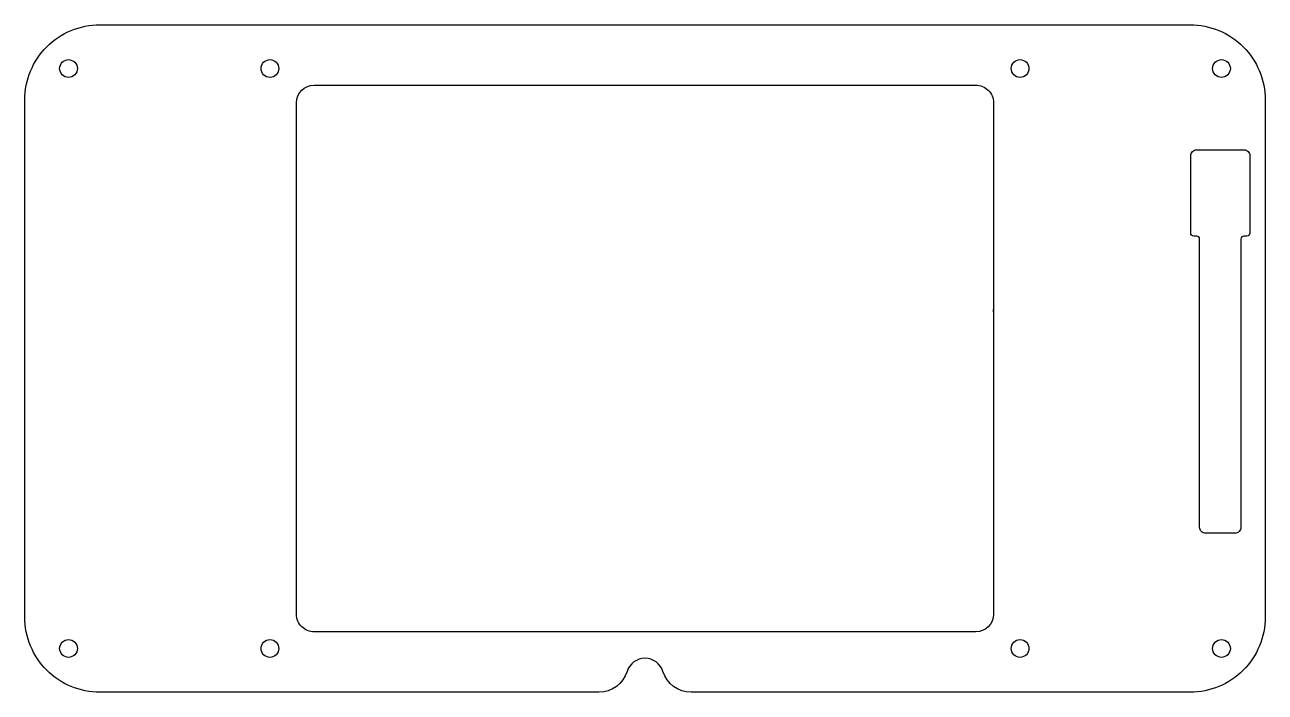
# Model space of a CAD drawing. Header units: millimetres. Extents: x -7 to 203, y -7 to 106.
import ezdxf

# ---------------------------------------------------------------- set-up
doc = ezdxf.new("R2010")
doc.units = ezdxf.units.MM
doc.header["$MEASUREMENT"] = 0
doc.layers.add('LAYER D', color=7, linetype='Continuous')

msp = doc.modelspace()

# ---------------------------------------------------------------- linework, layer by layer
at = {"layer": 'LAYER D', "color": 5}
msp.add_lwpolyline([(-7.4, 5.3), (-7.4, 92.9, -0.414214), (5.3, 105.6), (189.9, 105.6, -0.414214), (202.6, 92.9), (202.6, 5.3, -0.414214), (189.9, -7.4), (105.4, -7.4, -0.327849), (100.63, -3.89, 0.734663), (94.57, -3.89, -0.327849), (89.8, -7.4), (5.3, -7.4, -0.414214)], format="xyb", close=True, dxfattribs=at)
at = {"layer": 'LAYER D', "color": 1}
for points in [[(156.6, 57.4), (156.6, 5.8, -0.414213), (153.6, 2.8), (41.6, 2.8, -0.414214), (38.6, 5.8), (38.6, 92.4, -0.414213), (41.6, 95.4), (153.6, 95.4, -0.414214), (156.6, 92.4), (156.6, 57)], [(200, 70.32, -0.414225), (199.5, 69.82), (199, 69.82, 0.414229), (198.5, 69.32), (198.5, 20.52, -0.414214), (197.5, 19.52), (192.5, 19.52, -0.414214), (191.5, 20.52), (191.5, 69.32, 0.414198), (191, 69.82), (190.5, 69.82, -0.414203), (190, 70.33), (190, 83.44, -0.414214), (191, 84.44), (199, 84.44, -0.414214), (200, 83.44)]]:
    msp.add_lwpolyline(points, format="xyb", close=True, dxfattribs=at)
for centre in [(0, 98.2), (34.1, 98.2), (161.1, 98.2), (195.2, 98.2), (0, 0), (34.1, 0), (161.1, 0), (195.2, 0)]:
    msp.add_circle(centre, 1.5, dxfattribs=at)

doc.saveas('drawing.dxf')
